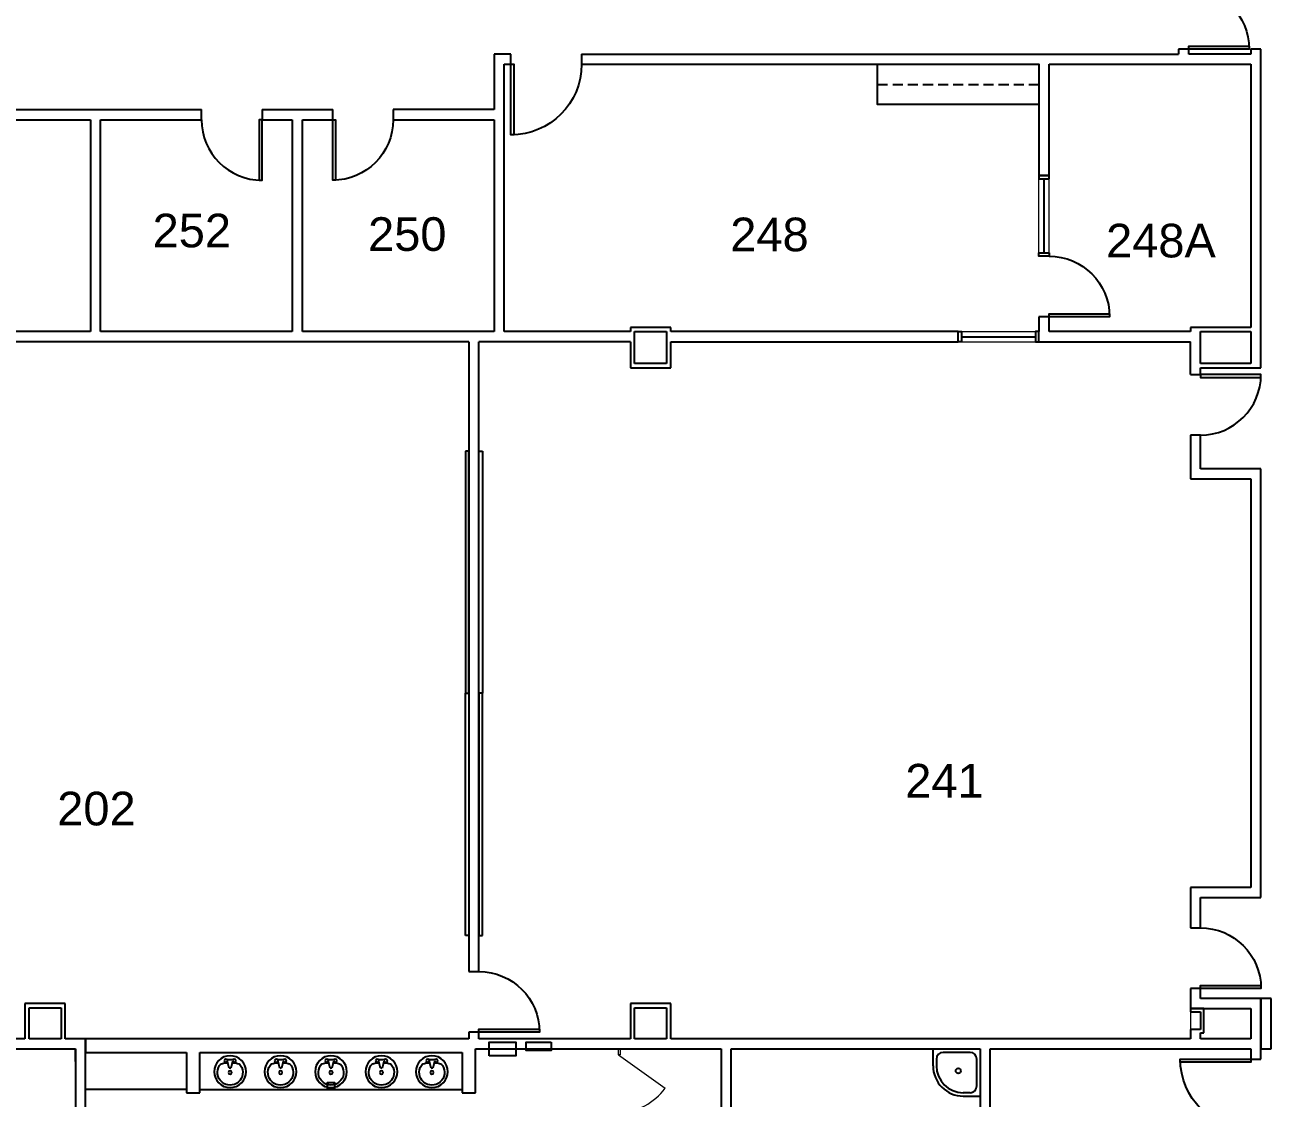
# Model space of a CAD drawing. Header units: inches. Extents: x -60 to 4788, y -1491 to 1233.
# Drawn here: x 1419 to 2160, y -29 to 609 of the extents above; entities that cross this region are included whole.
import ezdxf

# ---------------------------------------------------------------- set-up
doc = ezdxf.new("R2010")
doc.units = ezdxf.units.IN
doc.header["$LTSCALE"] = 48
doc.header["$MEASUREMENT"] = 0
doc.linetypes.add('HIDDEN2', pattern=[0.1875, 0.125, -0.0625])
for name, color, linetype, lineweight in [('A-Anno-Note', 231, 'Continuous', 25), ('A-EQPM-FIXD', 2, 'Continuous', 13), ('A-FLOR-CASE', 3, 'Continuous', 25), ('A-FLOR-FIXT', 3, 'Continuous', 25), ('A-FLOR-PFIX', 5, 'Continuous', 25), ('A-FLOR-TPTN', 4, 'Continuous', 18)]:
    doc.layers.add(name, color=color, linetype=linetype, lineweight=lineweight)
for name, color, linetype in [('A-DOOR', 4, 'Continuous'), ('A-FLOR-FD', 1, 'Continuous'), ('A-GLAZ', 3, 'Continuous'), ('A-WALL', 5, 'Continuous'), ('A-WALL-JAMB', 6, 'Continuous')]:
    doc.layers.add(name, color=color, linetype=linetype)
doc.styles.add('ATT', font='txt')

# ---------------------------------------------------------------- blocks, each defined once
blk = doc.blocks.new('15PLAV05')
at = {"color": 0, "linetype": 'ByBlock'}
for p, q in [((2.5, -1.5), (2.5, 1.5)), ((7.5, 0.5), (3.5, 1.5)), ((4.5, 1.25), (4.5, 3.741657)), ((7.5, -0.5), (7.5, 0.5)), ((3.5, -1.5), (7.5, -0.5)), ((4.5, -3.741657), (4.5, -1.25))]:
    blk.add_line(p, q, dxfattribs=at)
for centre, radius in [((9.5, 0), 9.5), ((3, 2.5), 1), ((10, 0), 1), ((3, -2.5), 1)]:
    blk.add_circle(centre, radius, dxfattribs=at)
for centre, radius, start, end in [((10, 0), 7.5, 236.251011, 123.748989), ((7.5, 3.741657), 3, 123.748989, 180), ((7.5, -3.741657), 3, 180, 236.251011)]:
    blk.add_arc(centre, radius, start, end, dxfattribs=at)
at = {"color": 0, "linetype": 'ByBlock', "style": 'ATT'}
for tag, p, flags in [('ITEM', (0, -18), 3), ('ROOM_NUMBER', (0, -27), 1)]:
    blk.add_attdef(tag, p, '', height=6, dxfattribs=dict(at, flags=flags))
blk = doc.blocks.new('JANP01')
for p, q in [((-28, -10), (-28, 0)), ((-26, -6), (-26, -10)), ((-6, -2), (-22, -2)), ((-2, -22), (-2, -6)), ((-6, -26), (-10, -26)), ((-10, -28), (0, -28))]:
    blk.add_line(p, q)
blk.add_circle((-13, -13), 1.5)
for centre, radius, start, end in [((-22, -6), 4, 90.00043, 179.99802), ((-6, -6), 4, 0.00175, 89.99777), ((-10, -10), 18, 179.99987, 269.99981), ((-10, -10), 16, 179.99987, 269.99981), ((-6, -22), 4, 269.99658, 359.99928)]:
    blk.add_arc(centre, radius, start, end)
blk = doc.blocks.new('*U117')
at = {"linetype": 'ByBlock', "lineweight": -2}
for p, q in [((461, 0), (315, 0)), ((155, 0), (0, 0)), ((0, -6), (30, -6)), ((36, -6), (345, -6)), ((309, 0), (161, 0)), ((347.5, -6), (366.5, -6)), ((369, -6), (459, -6)), ((465, -6), (471, -6))]:
    blk.add_line(p, q, dxfattribs=at)
at = {"lineweight": -2}
for p, q in [((461, 0), (315, 0)), ((155, 0), (0, 0)), ((0, -6), (30, -6)), ((36, -6), (345, -6)), ((309, 0), (161, 0)), ((347.5, -6), (366.5, -6)), ((369, -6), (459, -6)), ((465, -6), (471, -6))]:
    blk.add_line(p, q, dxfattribs=at)
blk = doc.blocks.new('*U119')
at = {"linetype": 'ByBlock', "lineweight": -2}
for p, q in [((81.66, 0), (6.2, 0)), ((81.66, -6), (81.66, 0)), ((123.66, 0), (123.66, -6)), ((129.66, 0), (123.66, 0)), ((1.57, -6), (81.66, -6)), ((123.66, -6), (159.66, -6)), ((153.66, 0), (135.66, 0))]:
    blk.add_line(p, q, dxfattribs=at)
at = {"lineweight": -2}
for p, q in [((81.66, 0), (6.2, 0)), ((81.66, -6), (81.66, 0)), ((123.66, 0), (123.66, -6)), ((129.66, 0), (123.66, 0)), ((1.57, -6), (81.66, -6)), ((123.66, -6), (159.66, -6)), ((153.66, 0), (135.66, 0))]:
    blk.add_line(p, q, dxfattribs=at)
blk = doc.blocks.new('*U144')
at = {"linetype": 'ByBlock', "lineweight": -2}
for p, q in [((14.86, 0), (6, 0)), ((14.86, -6), (14.86, 0)), ((98.86, 0), (98.86, -6)), ((165, 0), (98.86, 0)), ((6, -6), (14.86, -6)), ((98.86, -6), (165, -6))]:
    blk.add_line(p, q, dxfattribs=at)
at = {"lineweight": -2}
for p, q in [((14.86, 0), (6, 0)), ((14.86, -6), (14.86, 0)), ((98.86, 0), (98.86, -6)), ((165, 0), (98.86, 0)), ((6, -6), (14.86, -6)), ((98.86, -6), (165, -6))]:
    blk.add_line(p, q, dxfattribs=at)
blk = doc.blocks.new('*U145')
at = {"linetype": 'ByBlock', "lineweight": -2}
for p, q in [((132, 0), (6, 0)), ((171, 0), (138, 0)), ((6, -6), (165, -6))]:
    blk.add_line(p, q, dxfattribs=at)
at = {"lineweight": -2}
for p, q in [((132, 0), (6, 0)), ((171, 0), (138, 0)), ((6, -6), (165, -6))]:
    blk.add_line(p, q, dxfattribs=at)
blk = doc.blocks.new('*U156')
at = {"linetype": 'ByBlock', "lineweight": -2}
for p, q in [((66, 3), (0, 3)), ((66, -3), (66, 3)), ((102, 3), (102, -3)), ((102, 3), (144, 3)), ((144, -3), (144, 3)), ((180, 3), (306, 3)), ((180, 3), (180, -3)), ((306, -3), (306, 3)), ((342, 3), (384, 3)), ((342, 3), (342, -3)), ((384, -3), (384, 3)), ((420, 3), (420, -3)), ((480, 3), (420, 3)), ((6, -3), (66, -3)), ((102, -3), (120, -3)), ((126, -3), (144, -3)), ((180, -3), (240, -3)), ((246, -3), (306, -3)), ((342, -3), (360, -3)), ((366, -3), (384, -3)), ((420, -3), (480, -3))]:
    blk.add_line(p, q, dxfattribs=at)
at = {"lineweight": -2}
for p, q in [((66, 3), (0, 3)), ((66, -3), (66, 3)), ((102, 3), (102, -3)), ((102, 3), (144, 3)), ((144, -3), (144, 3)), ((180, 3), (306, 3)), ((180, 3), (180, -3)), ((306, -3), (306, 3)), ((342, 3), (384, 3)), ((342, 3), (342, -3)), ((384, -3), (384, 3)), ((420, 3), (420, -3)), ((480, 3), (420, 3)), ((6, -3), (66, -3)), ((102, -3), (120, -3)), ((126, -3), (144, -3)), ((180, -3), (240, -3)), ((246, -3), (306, -3)), ((342, -3), (360, -3)), ((366, -3), (384, -3)), ((420, -3), (480, -3))]:
    blk.add_line(p, q, dxfattribs=at)
blk = doc.blocks.new('*U175')
at = {"linetype": 'ByBlock', "lineweight": -2}
for p, q in [((20.25, 0), (1.25, 0)), ((-1.25, -2.5), (22.75, -2.5))]:
    blk.add_line(p, q, dxfattribs=at)
at = {"lineweight": -2}
for p, q in [((20.25, 0), (1.25, 0)), ((-1.25, -2.5), (22.75, -2.5))]:
    blk.add_line(p, q, dxfattribs=at)
blk = doc.blocks.new('*U176')
at = {"linetype": 'ByBlock', "lineweight": -2}
for p, q in [((18.5, 1.25), (-2.5, 1.25)), ((0, -1.25), (18.5, -1.25))]:
    blk.add_line(p, q, dxfattribs=at)
at = {"lineweight": -2}
for p, q in [((18.5, 1.25), (-2.5, 1.25)), ((0, -1.25), (18.5, -1.25))]:
    blk.add_line(p, q, dxfattribs=at)
blk = doc.blocks.new('*U177')
at = {"linetype": 'ByBlock', "lineweight": -2}
for p, q in [((27, 1.25), (6, 1.25)), ((6, -1.25), (24.5, -1.25))]:
    blk.add_line(p, q, dxfattribs=at)
at = {"lineweight": -2}
for p, q in [((27, 1.25), (6, 1.25)), ((6, -1.25), (24.5, -1.25))]:
    blk.add_line(p, q, dxfattribs=at)
blk = doc.blocks.new('*U196')
at = {"linetype": 'ByBlock', "lineweight": -2}
for p, q in [((90, 0), (0, 0)), ((138, 0), (138, -6)), ((309, 0), (138, 0)), ((0, -6), (84, -6)), ((138, -6), (309, -6))]:
    blk.add_line(p, q, dxfattribs=at)
at = {"lineweight": -2}
for p, q in [((90, 0), (0, 0)), ((138, 0), (138, -6)), ((309, 0), (138, 0)), ((0, -6), (84, -6)), ((138, -6), (309, -6))]:
    blk.add_line(p, q, dxfattribs=at)
blk = doc.blocks.new('*U200')
at = {"linetype": 'ByBlock', "lineweight": -2}
for p, q in [((22.75, 0), (-1.25, 0)), ((1.25, -2.5), (20.25, -2.5))]:
    blk.add_line(p, q, dxfattribs=at)
at = {"lineweight": -2}
for p, q in [((22.75, 0), (-1.25, 0)), ((1.25, -2.5), (20.25, -2.5))]:
    blk.add_line(p, q, dxfattribs=at)
blk = doc.blocks.new('*U201')
at = {"linetype": 'ByBlock', "lineweight": -2}
for p, q in [((2.5, 1.25), (0, 1.25)), ((24, 1.25), (8.5, 1.25)), ((2.5, -1.25), (21.5, -1.25))]:
    blk.add_line(p, q, dxfattribs=at)
at = {"lineweight": -2}
for p, q in [((2.5, 1.25), (0, 1.25)), ((24, 1.25), (8.5, 1.25)), ((2.5, -1.25), (21.5, -1.25))]:
    blk.add_line(p, q, dxfattribs=at)
blk = doc.blocks.new('*U202')
at = {"linetype": 'ByBlock', "lineweight": -2}
for p, q in [((15.5, 1.25), (0, 1.25)), ((24, 1.25), (21.5, 1.25)), ((2.5, -1.25), (21.5, -1.25))]:
    blk.add_line(p, q, dxfattribs=at)
at = {"lineweight": -2}
for p, q in [((15.5, 1.25), (0, 1.25)), ((24, 1.25), (21.5, 1.25)), ((2.5, -1.25), (21.5, -1.25))]:
    blk.add_line(p, q, dxfattribs=at)
blk = doc.blocks.new('*U213')
at = {"linetype": 'ByBlock', "lineweight": -2}
for p, q in [((20.25, 0), (1.25, 0)), ((-1.25, -2.5), (22.75, -2.5))]:
    blk.add_line(p, q, dxfattribs=at)
at = {"lineweight": -2}
for p, q in [((20.25, 0), (1.25, 0)), ((-1.25, -2.5), (22.75, -2.5))]:
    blk.add_line(p, q, dxfattribs=at)
blk = doc.blocks.new('*U214')
at = {"linetype": 'ByBlock', "lineweight": -2}
for p, q in [((18.5, 1.25), (-2.5, 1.25)), ((0, -1.25), (18.5, -1.25))]:
    blk.add_line(p, q, dxfattribs=at)
at = {"lineweight": -2}
for p, q in [((18.5, 1.25), (-2.5, 1.25)), ((0, -1.25), (18.5, -1.25))]:
    blk.add_line(p, q, dxfattribs=at)
blk = doc.blocks.new('*U215')
at = {"linetype": 'ByBlock', "lineweight": -2}
for p, q in [((27, 1.25), (6, 1.25)), ((6, -1.25), (24.5, -1.25))]:
    blk.add_line(p, q, dxfattribs=at)
at = {"lineweight": -2}
for p, q in [((27, 1.25), (6, 1.25)), ((6, -1.25), (24.5, -1.25))]:
    blk.add_line(p, q, dxfattribs=at)
blk = doc.blocks.new('*U255')
at = {"linetype": 'ByBlock', "lineweight": -2}
for p, q in [((22.75, 0), (-1.25, 0)), ((1.25, -2.5), (20.25, -2.5))]:
    blk.add_line(p, q, dxfattribs=at)
at = {"lineweight": -2}
for p, q in [((22.75, 0), (-1.25, 0)), ((1.25, -2.5), (20.25, -2.5))]:
    blk.add_line(p, q, dxfattribs=at)
blk = doc.blocks.new('*U256')
at = {"linetype": 'ByBlock', "lineweight": -2}
for p, q in [((1.25, 0), (91.25, 0)), ((97.25, 0), (442.25, 0)), ((1.25, -6), (76.25, -6)), ((82.25, -6), (196.25, -6)), ((202.25, -6), (316.25, -6)), ((322.25, -6), (436.25, -6)), ((469.25, 0), (442.25, 0)), ((442.25, -6), (469.25, -6))]:
    blk.add_line(p, q, dxfattribs=at)
at = {"lineweight": -2}
for p, q in [((1.25, 0), (91.25, 0)), ((97.25, 0), (442.25, 0)), ((1.25, -6), (76.25, -6)), ((82.25, -6), (196.25, -6)), ((202.25, -6), (316.25, -6)), ((322.25, -6), (436.25, -6)), ((469.25, 0), (442.25, 0)), ((442.25, -6), (469.25, -6))]:
    blk.add_line(p, q, dxfattribs=at)
blk = doc.blocks.new('*U327')
at = {"linetype": 'ByBlock', "lineweight": -2}
for p, q in [((10, 3), (0, 3)), ((10, -3), (10, 3)), ((52, 3), (52, -3)), ((52, 3), (407, 3)), ((450, 3), (413, 3)), ((6, -3), (10, -3)), ((52, -3), (324, -3)), ((330, -3), (450, -3))]:
    blk.add_line(p, q, dxfattribs=at)
at = {"lineweight": -2}
for p, q in [((10, 3), (0, 3)), ((10, -3), (10, 3)), ((52, 3), (52, -3)), ((52, 3), (407, 3)), ((450, 3), (413, 3)), ((6, -3), (10, -3)), ((52, -3), (324, -3)), ((330, -3), (450, -3))]:
    blk.add_line(p, q, dxfattribs=at)
blk = doc.blocks.new('*U374')
at = {"linetype": 'ByBlock', "lineweight": -2}
for p, q in [((11.5, 0), (6, 0)), ((6, -6), (9.5, -6))]:
    blk.add_line(p, q, dxfattribs=at)
at = {"lineweight": -2}
for p, q in [((11.5, 0), (6, 0)), ((6, -6), (9.5, -6))]:
    blk.add_line(p, q, dxfattribs=at)
blk = doc.blocks.new('*U375')
at = {"linetype": 'ByBlock', "lineweight": -2}
for p, q in [((36, 0), (0, 0)), ((-6, -6), (30, -6))]:
    blk.add_line(p, q, dxfattribs=at)
at = {"lineweight": -2}
for p, q in [((36, 0), (0, 0)), ((-6, -6), (30, -6))]:
    blk.add_line(p, q, dxfattribs=at)
blk = doc.blocks.new('*U376')
at = {"linetype": 'ByBlock', "lineweight": -2}
for p, q in [((21.5, 0), (2.5, 0)), ((180.5, 0), (24, 0)), ((189.5, 0), (186.5, 0)), ((189.5, -6), (189.5, 0)), ((0, -6), (189.5, -6))]:
    blk.add_line(p, q, dxfattribs=at)
at = {"lineweight": -2}
for p, q in [((21.5, 0), (2.5, 0)), ((180.5, 0), (24, 0)), ((189.5, 0), (186.5, 0)), ((189.5, -6), (189.5, 0)), ((0, -6), (189.5, -6))]:
    blk.add_line(p, q, dxfattribs=at)
blk = doc.blocks.new('*U387')
at = {"linetype": 'ByBlock', "lineweight": -2}
for p, q in [((132, 0), (6, 0)), ((6, -6), (132, -6))]:
    blk.add_line(p, q, dxfattribs=at)
at = {"lineweight": -2}
for p, q in [((132, 0), (6, 0)), ((6, -6), (132, -6))]:
    blk.add_line(p, q, dxfattribs=at)
blk = doc.blocks.new('*U388')
at = {"linetype": 'ByBlock', "lineweight": -2}
for p, q in [((132, 0), (6, 0)), ((6, -6), (132, -6))]:
    blk.add_line(p, q, dxfattribs=at)
at = {"lineweight": -2}
for p, q in [((132, 0), (6, 0)), ((6, -6), (132, -6))]:
    blk.add_line(p, q, dxfattribs=at)
blk = doc.blocks.new('*U395')
at = {"linetype": 'ByBlock', "lineweight": -2}
for p, q in [((10, 0), (6, 0)), ((10, -6), (10, 0)), ((46, 0), (46, -6)), ((420.5, 0), (46, 0)), ((6, -6), (10, -6)), ((46, -6), (420.5, -6))]:
    blk.add_line(p, q, dxfattribs=at)
at = {"lineweight": -2}
for p, q in [((10, 0), (6, 0)), ((10, -6), (10, 0)), ((46, 0), (46, -6)), ((420.5, 0), (46, 0)), ((6, -6), (10, -6)), ((46, -6), (420.5, -6))]:
    blk.add_line(p, q, dxfattribs=at)
blk = doc.blocks.new('*U399')
at = {"linetype": 'ByBlock', "lineweight": -2}
for p, q in [((175.48, 0), (6.28, 0)), ((8.11, -6), (175.48, -6))]:
    blk.add_line(p, q, dxfattribs=at)
at = {"lineweight": -2}
for p, q in [((175.48, 0), (6.28, 0)), ((8.11, -6), (175.48, -6))]:
    blk.add_line(p, q, dxfattribs=at)
blk = doc.blocks.new('*U475')
at = {"linetype": 'ByBlock', "lineweight": -2}
for p, q in [((0, 0), (0, -8)), ((24, 0), (0, 0)), ((0, -8), (24, -8))]:
    blk.add_line(p, q, dxfattribs=at)
at = {"lineweight": -2}
for p, q in [((0, 0), (0, -8)), ((24, 0), (0, 0)), ((0, -8), (24, -8))]:
    blk.add_line(p, q, dxfattribs=at)
blk = doc.blocks.new('*U476')
at = {"linetype": 'ByBlock', "lineweight": -2}
for p, q in [((0, 0), (0, -8)), ((24, 0), (0, 0)), ((0, -8), (26, -8))]:
    blk.add_line(p, q, dxfattribs=at)
at = {"lineweight": -2}
for p, q in [((0, 0), (0, -8)), ((24, 0), (0, 0)), ((0, -8), (26, -8))]:
    blk.add_line(p, q, dxfattribs=at)
blk = doc.blocks.new('*U477')
at = {"linetype": 'ByBlock', "lineweight": -2}
for p, q in [((180, 0), (6, 0)), ((6, -6), (186, -6))]:
    blk.add_line(p, q, dxfattribs=at)
at = {"lineweight": -2}
for p, q in [((180, 0), (6, 0)), ((6, -6), (186, -6))]:
    blk.add_line(p, q, dxfattribs=at)
blk = doc.blocks.new('*U478')
at = {"linetype": 'ByBlock', "lineweight": -2}
for p, q in [((0, 0), (0, -0.01)), ((53.84, 0), (45.84, 0)), ((194.34, 0), (59.84, 0)), ((2.13, -6), (194.34, -6))]:
    blk.add_line(p, q, dxfattribs=at)
at = {"lineweight": -2}
for p, q in [((0, 0), (0, -0.01)), ((53.84, 0), (45.84, 0)), ((194.34, 0), (59.84, 0)), ((2.13, -6), (194.34, -6))]:
    blk.add_line(p, q, dxfattribs=at)
blk = doc.blocks.new('*U493')
at = {"linetype": 'ByBlock', "lineweight": -2}
for p, q in [((30, 0), (-6, 0)), ((0, -2.5), (30, -2.5))]:
    blk.add_line(p, q, dxfattribs=at)
at = {"lineweight": -2}
for p, q in [((30, 0), (-6, 0)), ((0, -2.5), (30, -2.5))]:
    blk.add_line(p, q, dxfattribs=at)
blk = doc.blocks.new('*U494')
at = {"linetype": 'ByBlock', "lineweight": -2}
for p, q in [((30, 0), (0, 0)), ((0, -2.5), (36, -2.5))]:
    blk.add_line(p, q, dxfattribs=at)
at = {"lineweight": -2}
for p, q in [((30, 0), (0, 0)), ((0, -2.5), (36, -2.5))]:
    blk.add_line(p, q, dxfattribs=at)
blk = doc.blocks.new('*U501')
at = {"linetype": 'ByBlock', "lineweight": -2}
for p, q in [((0, 0), (0, -30)), ((6, 0), (0, 0)), ((6, -30), (6, 0)), ((0, -30), (6, -30))]:
    blk.add_line(p, q, dxfattribs=at)
at = {"lineweight": -2}
for p, q in [((0, 0), (0, -30)), ((6, 0), (0, 0)), ((6, -30), (6, 0)), ((0, -30), (6, -30))]:
    blk.add_line(p, q, dxfattribs=at)
blk = doc.blocks.new('*U517')
at = {"linetype": 'ByBlock', "lineweight": -2}
for p, q in [((159, 0), (0, 0)), ((-6, -6), (6, -6)), ((8.5, -6), (27.5, -6)), ((30, -6), (159, -6))]:
    blk.add_line(p, q, dxfattribs=at)
at = {"lineweight": -2}
for p, q in [((159, 0), (0, 0)), ((-6, -6), (6, -6)), ((8.5, -6), (27.5, -6)), ((30, -6), (159, -6))]:
    blk.add_line(p, q, dxfattribs=at)
blk = doc.blocks.new('*U518')
at = {"linetype": 'ByBlock', "lineweight": -2}
for p, q in [((0, 0), (0, -8)), ((222, 0), (0, 0)), ((0, -8), (60, -8)), ((68, -8), (224, -8))]:
    blk.add_line(p, q, dxfattribs=at)
at = {"lineweight": -2}
for p, q in [((0, 0), (0, -8)), ((222, 0), (0, 0)), ((0, -8), (60, -8)), ((68, -8), (224, -8))]:
    blk.add_line(p, q, dxfattribs=at)
blk = doc.blocks.new('*U531')
at = {"linetype": 'ByBlock', "lineweight": -2}
for p, q in [((10.5, 0), (0, 0)), ((-2, -2), (12.5, -2))]:
    blk.add_line(p, q, dxfattribs=at)
at = {"lineweight": -2}
for p, q in [((10.5, 0), (0, 0)), ((-2, -2), (12.5, -2))]:
    blk.add_line(p, q, dxfattribs=at)
blk = doc.blocks.new('*U532')
at = {"linetype": 'ByBlock', "lineweight": -2}
for p, q in [((0, 2), (0, 0)), ((8, 2), (0, 2)), ((0, 0), (6, 0))]:
    blk.add_line(p, q, dxfattribs=at)
at = {"lineweight": -2}
for p, q in [((0, 2), (0, 0)), ((8, 2), (0, 2)), ((0, 0), (6, 0))]:
    blk.add_line(p, q, dxfattribs=at)
blk = doc.blocks.new('*U533')
at = {"linetype": 'ByBlock', "lineweight": -2}
for p, q in [((6, 0), (0, 0)), ((6, -2), (8, -2))]:
    blk.add_line(p, q, dxfattribs=at)
at = {"lineweight": -2}
for p, q in [((6, 0), (0, 0)), ((6, -2), (8, -2))]:
    blk.add_line(p, q, dxfattribs=at)
blk = doc.blocks.new('*U597')
at = {"linetype": 'ByBlock', "lineweight": -2}
for p, q in [((3, 0), (0, 0)), ((3, -6), (3, 0)), ((75, 0), (75, -6)), ((78, 0), (75, 0)), ((0, -6), (3, -6)), ((75, -6), (78, -6))]:
    blk.add_line(p, q, dxfattribs=at)
at = {"lineweight": -2}
for p, q in [((3, 0), (0, 0)), ((3, -6), (3, 0)), ((75, 0), (75, -6)), ((78, 0), (75, 0)), ((0, -6), (3, -6)), ((75, -6), (78, -6))]:
    blk.add_line(p, q, dxfattribs=at)

msp = doc.modelspace()

# ---------------------------------------------------------------- linework, layer by layer
at = {"layer": 'A-DOOR', "linetype": 'ByBlock', "lineweight": -2}
for points in [[(2111, 594.5), (2111, 596.25), (2147, 596.25), (2147, 594.5)], [(1708, 585.5), (1709.75, 585.5), (1709.75, 543.5), (1708, 543.5)], [(1560, 552.5), (1558.25, 552.5), (1558.25, 516.5), (1560, 516.5)], [(1602, 552.5), (1603.75, 552.5), (1603.75, 516.5), (1602, 516.5)], [(2028, 435.36), (2028, 437.11), (2064, 437.11), (2064, 435.36)], [(2118, 401), (2118, 399.25), (2154, 399.25), (2154, 401)], [(2118, 36), (2118, 37.75), (2154, 37.75), (2154, 36)], [(1689, 10), (1689, 11.75), (1725, 11.75), (1725, 10)], [(2148, -6), (2148, -7.75), (2106, -7.75), (2106, -6)]]:
    msp.add_lwpolyline(points, close=True, dxfattribs=at)
at = {"layer": 'A-DOOR', "linetype": 'ByBlock', "lineweight": -2, "extrusion": (-6.70791e-73, -3.01102e-57, -1)}
msp.add_arc((-2111, 594.5), 36, 90, 180, dxfattribs=at)
at = {"layer": 'A-DOOR', "linetype": 'ByBlock', "lineweight": -2, "extrusion": (0, 1.25713e-57, -1)}
msp.add_arc((-1708, 585.5), 42, 180, 270, dxfattribs=at)
at = {"layer": 'A-DOOR', "linetype": 'ByBlock', "lineweight": -2}
for centre, start, end in [((1560, 552.5), 180, 270), ((2118, 401), 270, 0)]:
    msp.add_arc(centre, 36, start, end, dxfattribs=at)
at = {"layer": 'A-DOOR', "linetype": 'ByBlock', "lineweight": -2, "extrusion": (0, 1.53751e-57, -1)}
msp.add_arc((-1602, 552.5), 36, 180, 270, dxfattribs=at)
at = {"layer": 'A-DOOR', "linetype": 'ByBlock', "lineweight": -2, "extrusion": (-1.11848e-72, -5.02725e-57, -1)}
msp.add_arc((-2028, 435.36), 36, 90, 180, dxfattribs=at)
at = {"layer": 'A-DOOR', "linetype": 'ByBlock', "lineweight": -2, "extrusion": (-1.37207e-73, -6.0797e-58, -1)}
msp.add_arc((-2118, 36), 36, 90, 180, dxfattribs=at)
at = {"layer": 'A-DOOR', "linetype": 'ByBlock', "lineweight": -2, "extrusion": (-1.84298e-61, -4.18469e-57, -1)}
msp.add_arc((-1689, 10), 36, 90, 180, dxfattribs=at)
at = {"layer": 'A-DOOR', "linetype": 'ByBlock', "lineweight": -2, "extrusion": (-1.76804e-73, -7.86299e-58, -1)}
msp.add_arc((-2148, -6), 42, 270, 0, dxfattribs=at)
at = {"layer": 'A-EQPM-FIXD'}
msp.add_line((2112, 22), (2112, 11.5), dxfattribs=at)
at = {"layer": 'A-FLOR-CASE', "linetype": 'HIDDEN2'}
msp.add_line((1926, 573.5), (2022, 573.5), dxfattribs=at)
at = {"layer": 'A-FLOR-CASE'}
msp.add_line((1523, -24), (1679, -24), dxfattribs=at)
for points in [[(1926, 585.5), (2022, 585.5), (2022, 561.5), (1926, 561.5)], [(1681, 355.5), (1681, 211.5), (1683, 211.5), (1683, 355.5)], [(1691, 355.5), (1691, 211.5), (1689, 211.5), (1689, 355.5)], [(1681, 67.5), (1681, 211.5), (1683, 211.5), (1683, 67.5)], [(1691, 67.5), (1691, 211.5), (1689, 211.5), (1689, 67.5)], [(1695, -4), (1695, 4), (1711, 4), (1711, -4)], [(1732, 4), (1732, -1), (1717, -1), (1717, 4)]]:
    msp.add_lwpolyline(points, close=True, dxfattribs=at)
msp.add_lwpolyline([(1515, -24), (1455, -24)], dxfattribs=at)
at = {"layer": 'A-FLOR-FD'}
msp.add_lwpolyline([(1603, -24), (1599, -24), (1599, -20), (1603, -20)], close=True, dxfattribs=at)
at = {"layer": 'A-FLOR-TPTN'}
msp.add_line((1772, -3.5), (1799.68, -23.24), dxfattribs=at)
msp.add_lwpolyline([(1773, 0), (1773, -3.5), (1772, -3.5), (1772, 0)], dxfattribs=at)
msp.add_arc((1772, -3.5), 34, 270, 324.50854, dxfattribs=at)
at = {"layer": 'A-GLAZ', "linetype": 'ByBlock', "lineweight": 18}
for p, q in [((2022, 471.36), (2022, 519.36)), ((2028, 471.36), (2028, 519.36)), ((1974, 426.5), (2022, 426.5)), ((1974, 420.5), (2022, 420.5))]:
    msp.add_line(p, q, dxfattribs=at)
at = {"layer": 'A-GLAZ', "linetype": 'ByBlock', "lineweight": -2}
for p, q in [((2025, 473.36), (2025, 517.36)), ((1976, 423.5), (2020, 423.5))]:
    msp.add_line(p, q, dxfattribs=at)
at = {"layer": 'A-WALL'}
for p, q in [((2112, 429), (2112, 426.5)), ((2112, 429), (2112, 426.5)), ((2118, 407.5), (2118, 426.5)), ((2118, 407.5), (2118, 426.5)), ((2112, 401), (2112, 420.5)), ((2112, 401), (2112, 420.5)), ((2112, 401), (2118, 401)), ((2112, 401), (2118, 401)), ((2118, 401), (2118, 405)), ((2118, 401), (2118, 405)), ((2118, 365), (2112, 365)), ((2112, 365), (2112, 339)), ((2118, 365), (2112, 365)), ((2112, 365), (2112, 339)), ((2118, 345), (2118, 365)), ((2118, 345), (2118, 365)), ((2154, 345), (2118, 345)), ((2154, 345), (2118, 345)), ((2154, 90), (2154, 345)), ((2154, 90), (2154, 345)), ((2112, 339), (2148, 339)), ((2112, 339), (2148, 339)), ((2148, 339), (2148, 96)), ((2148, 339), (2148, 96)), ((2112, 96), (2112, 72)), ((2112, 96), (2112, 72)), ((2148, 96), (2112, 96)), ((2148, 96), (2112, 96)), ((2118, 72), (2118, 90)), ((2118, 72), (2118, 90)), ((2118, 90), (2154, 90)), ((2118, 90), (2154, 90)), ((2112, 72), (2118, 72)), ((2112, 72), (2118, 72)), ((2118, 36), (2112, 36)), ((2112, 36), (2112, 24)), ((2118, 36), (2112, 36)), ((2112, 36), (2112, 24)), ((2118, 30), (2118, 36)), ((2118, 30), (2118, 36)), ((1449, -7.5), (1449, 0))]:
    msp.add_line(p, q, dxfattribs=at)
at = {"layer": 'A-WALL-JAMB', "linetype": 'ByBlock', "lineweight": -2}
for points in [[(2028, 517.36), (2028, 519.36), (2022, 519.36), (2022, 517.36)], [(2028, 473.36), (2028, 471.36), (2022, 471.36), (2022, 473.36)], [(1976, 420.5), (1974, 420.5), (1974, 426.5), (1976, 426.5)], [(2020, 420.5), (2022, 420.5), (2022, 426.5), (2020, 426.5)]]:
    msp.add_lwpolyline(points, close=True, dxfattribs=at)

# ---------------------------------------------------------------- block references
at = {"layer": 'A-FLOR-FIXT', "xscale": -0.999999999999999, "rotation": 89.9996981376552}
for p in [(1541, -4), (1571, -4), (1601, -4), (1631, -4), (1661, -4)]:
    msp.add_blockref('15PLAV05', p, dxfattribs=at)
at = {"layer": 'A-FLOR-PFIX'}
msp.add_blockref('JANP01', (1987, 0), dxfattribs=at)
at = {"layer": 'A-WALL'}
for name, p, rotation in [('*U597', (2111, 669.5), 270), ('*U376', (2148, 405), 90), ('*U145', (1698, 420.5), 89.9999999106831), ('*U327', (1698, 588.5), 359.9999999999935), ('*U144', (2022, 420.5), 90), ('*U156', (1218, 555.5), 359.9999999999935), ('*U388', (1458, 420.5), 89.99999987943002), ('*U387', (1578, 420.5), 89.99999987943002), ('*U256', (1780.25, 420.5), 179.9999999999968), ('*U202', (1780.25, 405), 90), ('*U255', (1780.25, 429), 1.107341917898338e-10), ('*U201', (1801.75, 429), 270), ('*U196', (2112, 420.5), 179.9999999999968), ('*U494', (2148, 426.5), 179.9999999999218), ('*U395', (1683, 0), 89.99999988384634), ('*U200', (1801.75, 405), 179.999999999899), ('*U493', (2148, 405), 179.9999999999218), ('*U375', (2148, 24), 179.9999999999984), ('*U119', (2148, -129.66), 90), ('*U501', (2160, 0), 179.9999999999999), ('*U213', (1441.75, 24.5), 179.9999999994669), ('*U215', (1420.25, 0), 89.9999970942827), ('*U214', (1441.75, 24.5), 270), ('*U175', (1801.75, 24.5), 179.9999999994669), ('*U177', (1780.25, 0), 90), ('*U176', (1801.75, 24.5), 270), ('*U532', (2112, 22), 1.424888497295656e-12), ('*U531', (2118, 11.5), 90), ('*U374', (2112, 0), 90), ('*U533', (2112, 11.5), 359.9999999835716), ('*U517', (1449, 0), 179.9999999999984), ('*U477', (1449, -180), 90), ('*U518', (1455, 6), 5.435949617182926e-10), ('*U117', (2148, 0), 179.9999999999984), ('*U475', (1515, -26), 90), ('*U476', (1679, -26), 90), ('*U478', (1833, -194.34), 90), ('*U399', (1987, -175.48), 90)]:
    msp.add_blockref(name, p, dxfattribs=dict(at, rotation=rotation))

# ---------------------------------------------------------------- texts
at = {"layer": 'A-Anno-Note', "char_height": 20, "attachment_point": 1}
for s, insert in [('{\\fArial|b0|i0|c0|p34;252}', (1494.94, 496.63)), ('{\\fArial|b0|i0|c0|p34;250}', (1623.05, 494.52)), ('{\\fArial|b0|i0|c0|p34;248}', (1838.43, 494.3)), ('{\\fArial|b0|i0|c0|p34;248A}', (2061.9, 490.64)), ('{\\fArial|b0|i0|c0|p34;241}', (1942.49, 169.49)), ('{\\fArial|b0|i0|c0|p34;202}', (1438.21, 152.94))]:
    msp.add_mtext(s, dxfattribs=dict(at, insert=insert))

doc.saveas('drawing.dxf')
